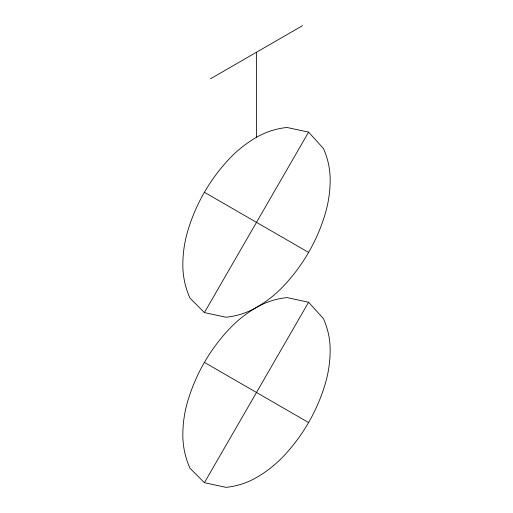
<?xml version="1.0" encoding="UTF-8"?>
<svg xmlns="http://www.w3.org/2000/svg" width="513" height="513" viewBox="0 0 513 513"><rect width="100%" height="100%" fill="white"/><g stroke="black" fill="none" stroke-linecap="round" stroke-linejoin="round"><path stroke-width="0.77" d="M204.411 312.577L308.589 132.13L287.011 127.481A76.014 76.014 0 0 0 256.5 137.292A119.048 119.048 0 0 0 229.6 158.517A179.845 179.845 0 0 0 187.764 230.972A119.048 119.048 0 0 0 182.833 264.881A80.714 80.714 0 0 0 190.009 298.156L204.411 312.577L225.989 317.226A76.014 76.014 0 0 0 256.5 307.415A76.014 76.014 0 0 1 287.011 297.604L308.589 302.253L323.408 318.611A76.014 76.014 0 0 1 330.167 349.943A119.048 119.048 0 0 1 325.236 383.859A179.845 179.845 0 0 1 283.4 456.307A119.048 119.048 0 0 1 256.5 477.539A76.014 76.014 0 0 1 225.989 487.35L204.411 482.695L190.009 468.273A80.714 80.714 0 0 1 182.833 435.005A119.048 119.048 0 0 1 187.764 401.095A179.845 179.845 0 0 1 229.6 328.641A119.048 119.048 0 0 1 256.5 307.415A119.048 119.048 0 0 0 283.4 286.19A179.845 179.845 0 0 0 325.236 213.735A119.048 119.048 0 0 0 330.167 179.826A76.014 76.014 0 0 0 323.408 148.494L308.589 132.13M204.411 482.695L308.589 302.253M210.458 78.816L302.542 25.65M204.411 192.279L308.589 252.428M204.411 362.402L308.589 422.552M256.5 52.23L256.5 137.292"/></g></svg>
